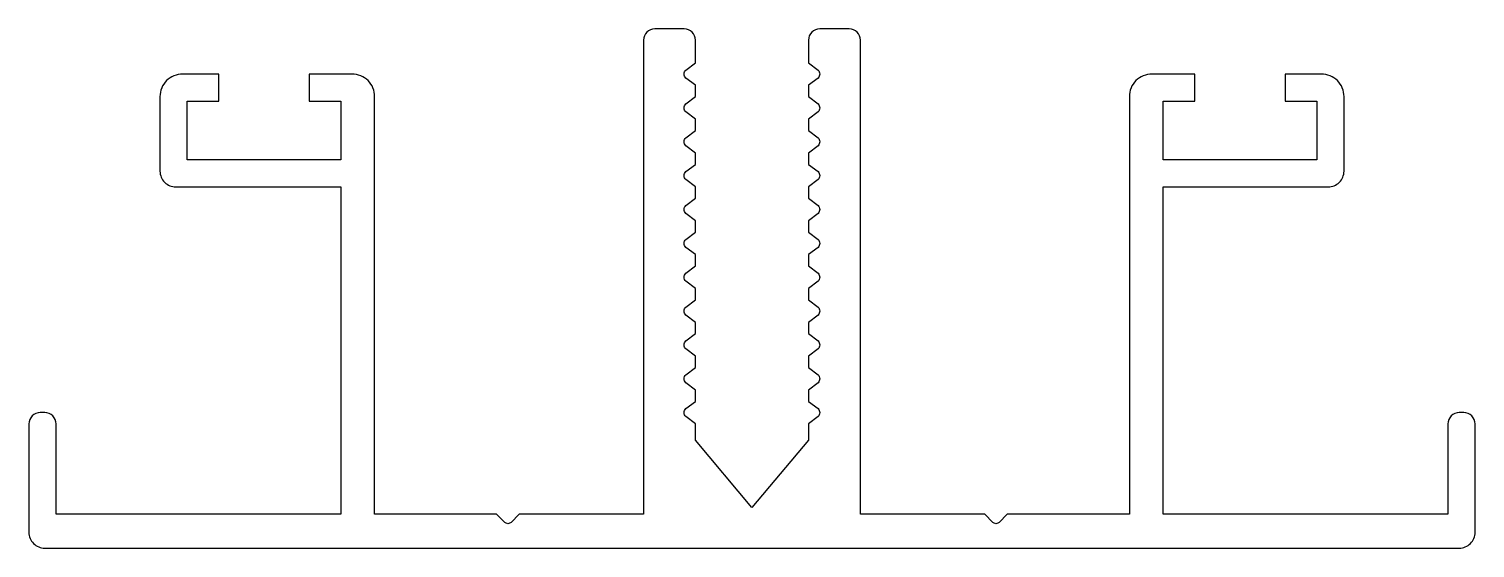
# Model space of a CAD drawing. Extents: x 132 to 196, y 216.7 to 239.7.
import ezdxf

# ---------------------------------------------------------------- set-up
doc = ezdxf.new("R2010")
doc.units = 0
doc.layers.get('0').update_dxf_attribs({"linetype": 'CONTINUOUS'})

msp = doc.modelspace()

# ---------------------------------------------------------------- linework, layer by layer
msp.add_lwpolyline([(161.483, 222.161), (161.056, 222.484, -0.414214), (161.056, 222.838), (161.483, 223.161), (161.483, 223.661), (161.056, 223.984, -0.414214), (161.056, 224.338), (161.483, 224.661), (161.483, 225.161), (161.056, 225.484, -0.414214), (161.056, 225.838), (161.483, 226.161), (161.483, 226.661), (161.056, 226.984, -0.414214), (161.056, 227.338), (161.483, 227.661), (161.483, 228.161), (161.056, 228.484, -0.414214), (161.056, 228.838), (161.483, 229.161), (161.483, 229.661), (161.056, 229.984, -0.414214), (161.056, 230.338), (161.483, 230.661), (161.483, 231.161), (161.056, 231.484, -0.414214), (161.056, 231.838), (161.483, 232.161), (161.483, 232.661), (161.056, 232.984, -0.414214), (161.056, 233.338), (161.483, 233.661), (161.483, 234.161), (161.056, 234.484, -0.414214), (161.056, 234.838), (161.483, 235.161), (161.483, 235.661), (161.056, 235.984, -0.414214), (161.056, 236.338), (161.483, 236.661), (161.483, 237.161), (161.056, 237.484, -0.414214), (161.056, 237.838), (161.483, 238.161), (161.483, 239.161, 0.414214), (160.983, 239.661), (159.683, 239.661, 0.414214), (159.183, 239.161), (159.183, 218.161), (153.683, 218.161), (153.324, 217.802, -0.414214), (153.041, 217.802), (152.683, 218.161), (147.287, 218.161), (147.287, 236.661, 0.414214), (146.287, 237.661), (144.387, 237.661), (144.387, 236.461), (145.787, 236.461), (145.787, 233.861), (138.987, 233.861), (138.987, 236.461), (140.387, 236.461), (140.387, 237.661), (138.787, 237.661, 0.414214), (137.787, 236.661), (137.787, 233.361, 0.414214), (138.487, 232.661), (145.787, 232.661), (145.787, 218.161), (133.187, 218.161), (133.187, 222.161, 0.414214), (132.687, 222.661), (132.487, 222.661, 0.414214), (131.987, 222.161), (131.987, 217.361, 0.414214), (132.687, 216.661), (195.283, 216.661, 0.414214), (195.983, 217.361), (195.983, 222.161, 0.414214), (195.483, 222.661), (195.283, 222.661, 0.414214), (194.783, 222.161), (194.783, 218.161), (182.183, 218.161), (182.183, 232.661), (189.483, 232.661, 0.414214), (190.183, 233.361), (190.183, 236.661, 0.414214), (189.183, 237.661), (187.583, 237.661), (187.583, 236.461), (188.983, 236.461), (188.983, 233.861), (182.183, 233.861), (182.183, 236.461), (183.583, 236.461), (183.583, 237.661), (181.683, 237.661, 0.414214), (180.683, 236.661), (180.683, 218.161), (175.283, 218.161), (174.924, 217.802, -0.414214), (174.641, 217.802), (174.283, 218.161), (168.783, 218.161), (168.783, 239.161, 0.414214), (168.283, 239.661), (166.983, 239.661, 0.414214), (166.483, 239.161), (166.483, 238.161), (166.91, 237.838, -0.414214), (166.91, 237.484), (166.483, 237.161), (166.483, 236.661), (166.91, 236.338, -0.414214), (166.91, 235.984), (166.483, 235.661), (166.483, 235.161), (166.91, 234.838, -0.414214), (166.91, 234.484), (166.483, 234.161), (166.483, 233.661), (166.91, 233.338, -0.414214), (166.91, 232.984), (166.483, 232.661), (166.483, 232.161), (166.91, 231.838, -0.414214), (166.91, 231.484), (166.483, 231.161), (166.483, 230.661), (166.91, 230.338, -0.414214), (166.91, 229.984), (166.483, 229.661), (166.483, 229.161), (166.91, 228.838, -0.414214), (166.91, 228.484), (166.483, 228.161), (166.483, 227.661), (166.91, 227.338, -0.414214), (166.91, 226.984), (166.483, 226.661), (166.483, 226.161), (166.91, 225.838, -0.414214), (166.91, 225.484), (166.483, 225.161), (166.483, 224.661), (166.91, 224.338, -0.414214), (166.91, 223.984), (166.483, 223.661), (166.483, 223.161), (166.91, 222.838, -0.414214), (166.91, 222.484), (166.483, 222.161), (166.483, 221.44), (163.983, 218.461), (161.483, 221.44)], format="xyb", close=True)

doc.saveas('drawing.dxf')
